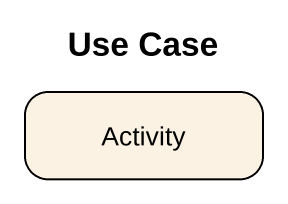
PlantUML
@startuml
title Use Case
hide empty description
state Activity
@enduml
